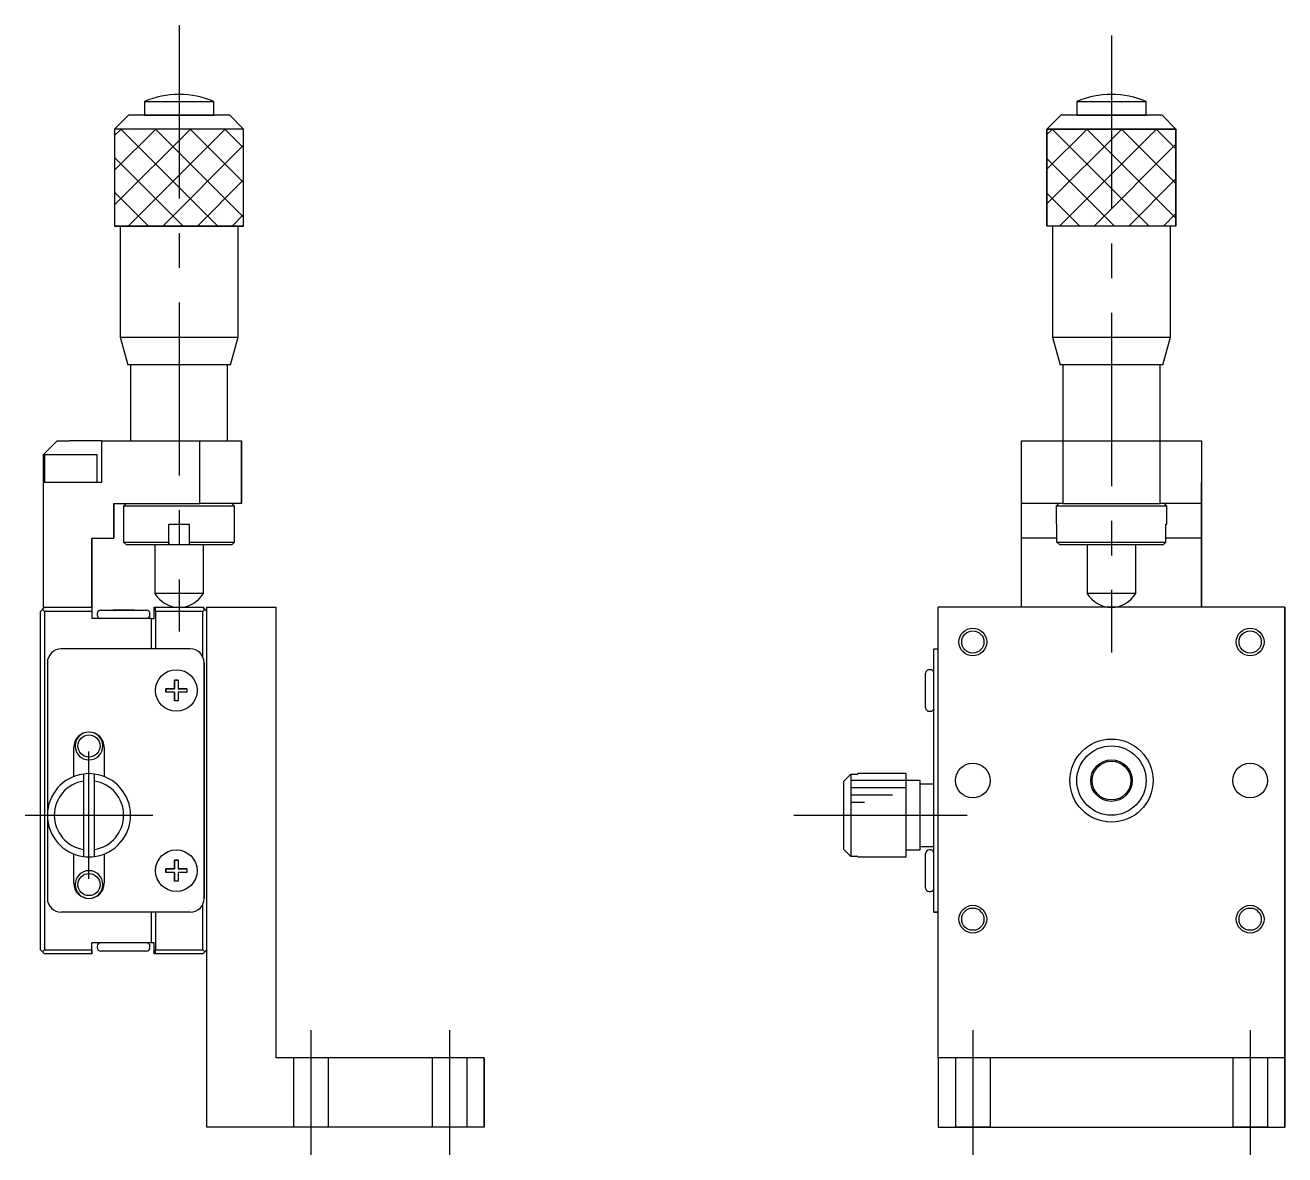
# Model space of a CAD drawing. Extents: x 140 to 383, y 1 to 188.
# Drawn here: x 292.4 to 383.2, y 67.8 to 149.3 of the extents above; entities that cross this region are included whole.
import ezdxf

# ---------------------------------------------------------------- set-up
doc = ezdxf.new("R2010")
doc.units = 0
doc.header["$LTSCALE"] = 10
doc.linetypes.add('CENTER', pattern=[2, 1.25, -0.25, 0.25, -0.25])
doc.linetypes.add('DASHED', pattern=[3.5, 2, -1.5])
doc.layers.get('0').update_dxf_attribs({"linetype": 'CONTINUOUS'})
doc.layers.add('CENTER', color=1, linetype='CENTER')

msp = doc.modelspace()

# ---------------------------------------------------------------- linework, layer by layer
at = {"color": 7, "linetype": 'CONTINUOUS'}
for p, q in [((300.971883, 143.755254), (305.971883, 143.755254)), ((300.971883, 143.755254), (300.971883, 142.755254)), ((305.971883, 142.755254), (305.971883, 143.755254)), ((368.209126, 143.755254), (370.709126, 143.755254)), ((368.209126, 143.755254), (368.209126, 142.755254)), ((370.709126, 143.755254), (373.209126, 143.755254)), ((373.209126, 142.755254), (373.209126, 143.755254)), ((299.821883, 142.755254), (298.821883, 141.755254)), ((300.971883, 142.755254), (299.821883, 142.755254)), ((307.121883, 142.755254), (299.821883, 142.755254)), ((305.971883, 142.755254), (300.971883, 142.755254)), ((300.971883, 142.755254), (305.971883, 142.755254)), ((307.121883, 142.755254), (305.971883, 142.755254)), ((308.121883, 141.755254), (307.121883, 142.755254)), ((367.059126, 142.755254), (366.059126, 141.755254)), ((368.209126, 142.755254), (367.059126, 142.755254)), ((370.709126, 142.755254), (367.059126, 142.755254)), ((373.209126, 142.755254), (368.209126, 142.755254)), ((368.209126, 142.755254), (370.709126, 142.755254)), ((374.359126, 142.755254), (370.709126, 142.755254)), ((370.709126, 142.755254), (373.209126, 142.755254)), ((374.359126, 142.755254), (373.209126, 142.755254)), ((375.359126, 141.755254), (374.359126, 142.755254)), ((308.121883, 141.755254), (298.821883, 141.755254)), ((298.821883, 141.755254), (298.821883, 134.755254)), ((308.121883, 134.755254), (308.121883, 141.755254)), ((370.709126, 141.755254), (366.059126, 141.755254)), ((366.059126, 141.755254), (366.059126, 134.755254)), ((375.359126, 141.755254), (370.709126, 141.755254)), ((375.359126, 134.755254), (375.359126, 141.755254)), ((303.471883, 134.755254), (298.821883, 134.755254)), ((299.221883, 134.755254), (299.221883, 126.755254)), ((308.121883, 134.755254), (303.471883, 134.755254)), ((307.721883, 126.755254), (307.721883, 134.755254)), ((375.359126, 134.755254), (366.059126, 134.755254)), ((366.459126, 134.755254), (366.459126, 126.755254)), ((374.959126, 126.755254), (374.959126, 134.755254)), ((299.221883, 126.755254), (307.721883, 126.755254)), ((299.221883, 126.755254), (299.771883, 124.755254)), ((307.171883, 124.755254), (307.721883, 126.755254)), ((366.459126, 126.755254), (374.959126, 126.755254)), ((366.459126, 126.755254), (367.009126, 124.755254)), ((374.409126, 124.755254), (374.959126, 126.755254)), ((307.171883, 124.755254), (299.771883, 124.755254)), ((299.971883, 124.755254), (299.971883, 119.255254)), ((306.971883, 119.255254), (306.971883, 124.755254)), ((370.709126, 124.755254), (367.009126, 124.755254)), ((367.209126, 124.755254), (367.209126, 119.255254)), ((374.409126, 124.755254), (370.709126, 124.755254)), ((374.209126, 119.255254), (374.209126, 124.755254)), ((294.671883, 119.255254), (293.671883, 118.255254)), ((294.671883, 119.255254), (295.571883, 119.255254)), ((297.871883, 119.255254), (295.571883, 119.255254)), ((297.871883, 119.255254), (297.871883, 116.255254)), ((297.871883, 119.255254), (304.971883, 119.255254)), ((297.871883, 119.255254), (297.871883, 116.255254)), ((304.971883, 114.755254), (304.971883, 119.255254)), ((304.971883, 119.255254), (307.971883, 119.255254)), ((307.971883, 119.255254), (307.971883, 114.755254)), ((307.971883, 114.755254), (307.971883, 119.255254)), ((364.209126, 114.755254), (364.209126, 119.255254)), ((364.209126, 119.255254), (367.209126, 119.255254)), ((367.209126, 119.255254), (367.209126, 114.755254)), ((367.209126, 119.255254), (374.209126, 119.255254)), ((374.209126, 114.755254), (374.209126, 119.255254)), ((374.209126, 119.255254), (377.209126, 119.255254)), ((377.209126, 119.255254), (377.209126, 114.755254)), ((377.209126, 119.255254), (377.209126, 116.255254)), ((293.671883, 118.255254), (293.671883, 116.255254)), ((295.654675, 118.255254), (293.771883, 118.255254)), ((293.771883, 118.255254), (293.771883, 116.255254)), ((297.571883, 118.255254), (295.654675, 118.255254)), ((297.571883, 116.255254), (297.571883, 118.255254)), ((293.671883, 116.255254), (293.671883, 107.255254)), ((297.871883, 116.255254), (293.671883, 116.255254)), ((377.209126, 107.255254), (377.209126, 116.255254)), ((298.771883, 112.255254), (298.771883, 114.755254)), ((298.771883, 114.755254), (304.971883, 114.755254)), ((298.771883, 114.755254), (298.771883, 112.255254)), ((299.671883, 114.755254), (299.471883, 114.555254)), ((307.471883, 114.555254), (299.471883, 114.555254)), ((299.471883, 114.555254), (299.471883, 111.955254)), ((307.971883, 114.755254), (304.971883, 114.755254)), ((307.471883, 114.555254), (307.271883, 114.755254)), ((307.471883, 111.955254), (307.471883, 114.555254)), ((366.909126, 114.755254), (364.209126, 114.755254)), ((367.209126, 114.755254), (364.209126, 114.755254)), ((364.209126, 112.255254), (364.209126, 114.755254)), ((366.909126, 114.755254), (366.709126, 114.555254)), ((374.709126, 114.555254), (366.709126, 114.555254)), ((366.709126, 114.555254), (366.709126, 113.255254)), ((367.209126, 114.755254), (374.209126, 114.755254)), ((377.209126, 114.755254), (374.209126, 114.755254)), ((377.209126, 114.755254), (374.509126, 114.755254)), ((374.709126, 114.555254), (374.509126, 114.755254)), ((374.709126, 113.255254), (374.709126, 114.555254)), ((377.209126, 114.755254), (377.209126, 112.255254)), ((302.721883, 113.255254), (304.221883, 113.255254)), ((302.721883, 111.955254), (302.721883, 113.255254)), ((302.721883, 111.755254), (302.721883, 113.255254)), ((304.221883, 111.955254), (304.221883, 113.255254)), ((366.709126, 113.255254), (366.780068, 113.255254)), ((366.780068, 111.955254), (366.780068, 113.255254)), ((374.638184, 113.255254), (374.709126, 113.255254)), ((374.638184, 111.955254), (374.638184, 113.255254)), ((297.171883, 112.255254), (298.771883, 112.255254)), ((297.171883, 107.255254), (297.171883, 112.255254)), ((297.171883, 112.255254), (297.171883, 107.255254)), ((299.471883, 111.955254), (302.721883, 111.955254)), ((299.471883, 111.955254), (299.671883, 111.755254)), ((302.721883, 111.755254), (299.671883, 111.755254)), ((301.721883, 111.755254), (301.721883, 108.255254)), ((303.421862, 111.755254), (302.721742, 111.755254)), ((302.721883, 111.955254), (302.721883, 111.755254)), ((303.471883, 111.755254), (303.421862, 111.755254)), ((304.221883, 111.755254), (303.471883, 111.755254)), ((304.221883, 111.955254), (307.471883, 111.955254)), ((304.221883, 111.755254), (304.221883, 111.955254)), ((307.271883, 111.755254), (304.221883, 111.755254)), ((305.221883, 108.255254), (305.221883, 111.755254)), ((307.271883, 111.755254), (307.471883, 111.955254)), ((366.780068, 112.255254), (364.209126, 112.255254)), ((366.780068, 112.255254), (364.209126, 112.255254)), ((364.209126, 107.255254), (364.209126, 112.255254)), ((366.780068, 111.955254), (374.638184, 111.955254)), ((366.983874, 111.755254), (366.780068, 111.955254)), ((374.434378, 111.755254), (366.983874, 111.755254)), ((368.959126, 111.755254), (368.959126, 108.255254)), ((372.459126, 108.255254), (372.459126, 111.755254)), ((374.638184, 111.955254), (374.434378, 111.755254)), ((377.209126, 112.255254), (374.638184, 112.255254)), ((377.209126, 112.255254), (374.638184, 112.255254)), ((377.209126, 112.255254), (377.209126, 107.255254)), ((305.221883, 108.255254), (301.721883, 108.255254)), ((370.709126, 108.255254), (368.959126, 108.255254)), ((372.459126, 108.255254), (370.709126, 108.255254)), ((293.621883, 107.105254), (293.771883, 107.255254)), ((293.671883, 107.255254), (293.771883, 107.255254)), ((293.771883, 107.255254), (297.171883, 107.255254)), ((297.171883, 107.255254), (297.171883, 106.455254)), ((297.171883, 107.255254), (297.171883, 106.955254)), ((301.671883, 106.455254), (301.671883, 107.255254)), ((301.671883, 107.255254), (301.771883, 107.255254)), ((301.771883, 106.955254), (301.771883, 107.255254)), ((301.771883, 107.255254), (305.171883, 107.255254)), ((305.171883, 107.255254), (305.321883, 107.105254)), ((305.321883, 107.105254), (305.171883, 107.255254)), ((305.471883, 69.755254), (305.471883, 107.255254)), ((305.471883, 107.255254), (310.471883, 107.255254)), ((310.471883, 74.755254), (310.471883, 107.255254)), ((310.471883, 105.755249), (310.471883, 107.255254)), ((383.209126, 107.255254), (358.209126, 107.255254)), ((358.209126, 74.755254), (358.209126, 107.255254)), ((383.209126, 74.755254), (383.209126, 107.255254)), ((383.209126, 107.255254), (383.209126, 74.755254)), ((293.471883, 106.955254), (293.621883, 107.105254)), ((293.471883, 82.555254), (293.471883, 106.955254)), ((293.771883, 106.955254), (293.621883, 107.105254)), ((293.771883, 106.955254), (293.771883, 82.555254)), ((297.171883, 106.955254), (293.771883, 106.955254)), ((297.171883, 106.955254), (297.171883, 106.455254)), ((300.271883, 106.455254), (297.171883, 106.455254)), ((297.571883, 106.805254), (297.571883, 106.705254)), ((297.821883, 107.055254), (301.121883, 107.055254)), ((297.821883, 107.055254), (299.346883, 107.055254)), ((298.721883, 107.055254), (299.346883, 107.055254)), ((299.346883, 107.055254), (298.721883, 107.055254)), ((299.346883, 107.055254), (299.471883, 107.055254)), ((299.346883, 107.055254), (299.596883, 107.055254)), ((299.596883, 107.055254), (299.346883, 107.055254)), ((299.471883, 107.055254), (299.596883, 107.055254)), ((299.596883, 107.055254), (301.121883, 107.055254)), ((300.221883, 107.055254), (299.596883, 107.055254)), ((299.596883, 107.055254), (300.221883, 107.055254)), ((301.471883, 106.455254), (300.271883, 106.455254)), ((301.371883, 106.705254), (301.371883, 106.805254)), ((301.471883, 104.255254), (301.471883, 106.455254)), ((301.471883, 104.255254), (301.471883, 106.455254)), ((301.471883, 106.455254), (301.671883, 106.455254)), ((305.171883, 106.955254), (301.771883, 106.955254)), ((301.771883, 106.955254), (301.771883, 104.255254)), ((305.321883, 107.105254), (305.171883, 106.955254)), ((305.171883, 103.691144), (305.171883, 106.955254)), ((305.271883, 107.155254), (305.471883, 106.955254)), ((305.471883, 106.955254), (305.271883, 107.155254)), ((305.321883, 107.105254), (305.471883, 106.955254)), ((305.471883, 106.955254), (305.321883, 107.105254)), ((304.271883, 104.255254), (294.971883, 104.255254)), ((310.471883, 97.755249), (310.471883, 103.755259)), ((357.909126, 104.255254), (358.209126, 104.255254)), ((357.909126, 103.255254), (357.909126, 104.255254)), ((293.971883, 103.255254), (293.971883, 92.255254)), ((305.271883, 86.255254), (305.271883, 103.255254)), ((305.271883, 103.255254), (305.271883, 86.255254)), ((357.659126, 102.755254), (357.559126, 102.755254)), ((357.909126, 86.255254), (357.909126, 103.255254)), ((303.146883, 102.005254), (303.396883, 102.005254)), ((303.146883, 101.380254), (303.146883, 102.005254)), ((303.146883, 102.005254), (303.146883, 101.380254)), ((303.396883, 102.005254), (303.146883, 102.005254)), ((303.396883, 102.005254), (303.396883, 101.380254)), ((357.309126, 100.005254), (357.309126, 102.505254)), ((357.309126, 101.380254), (357.309126, 102.005254)), ((302.521883, 101.380254), (303.146883, 101.380254)), ((302.521883, 101.130254), (302.521883, 101.380254)), ((303.146883, 101.380254), (302.521883, 101.380254)), ((302.521883, 101.380254), (302.521883, 101.130254)), ((303.146883, 101.130254), (302.521883, 101.130254)), ((303.146883, 100.505254), (303.146883, 101.130254)), ((303.146883, 101.130254), (303.146883, 100.505254)), ((303.396883, 101.380254), (304.021883, 101.380254)), ((304.021883, 101.380254), (303.396883, 101.380254)), ((303.396883, 101.130254), (303.396883, 100.505254)), ((304.021883, 101.130254), (303.396883, 101.130254)), ((304.021883, 101.380254), (304.021883, 101.130254)), ((357.309126, 101.130254), (357.309126, 101.380254)), ((357.309126, 100.505254), (357.309126, 101.130254)), ((303.396883, 100.505254), (303.146883, 100.505254)), ((357.559126, 99.755254), (357.659126, 99.755254)), ((295.871883, 95.046311), (295.871883, 97.155254)), ((295.871883, 95.046311), (295.871883, 97.155254)), ((298.071883, 97.155254), (298.071883, 95.046311)), ((310.471883, 93.505254), (310.471883, 96.005254)), ((310.471883, 93.505254), (310.471883, 96.005254)), ((296.571883, 95.228468), (296.571883, 94.723046)), ((296.571883, 95.228468), (296.571883, 89.28204)), ((296.571883, 94.723046), (296.571883, 89.787461)), ((297.371883, 94.723046), (297.371883, 95.228468)), ((297.371883, 89.787461), (297.371883, 94.723046)), ((351.409126, 94.723046), (351.909126, 95.228468)), ((351.409126, 89.787461), (351.409126, 94.723046)), ((351.909126, 95.228468), (351.909126, 89.28204)), ((351.909126, 95.228468), (352.409126, 95.228468)), ((352.409126, 95.228468), (352.409126, 95.255254)), ((355.909126, 95.255254), (352.409126, 95.255254)), ((355.909126, 94.755254), (355.909126, 95.255254)), ((355.909126, 89.255254), (355.909126, 95.255254)), ((355.909126, 89.755254), (355.909126, 94.755254)), ((355.909126, 89.755254), (355.909126, 94.755254)), ((356.909126, 94.755254), (355.909126, 94.755254)), ((356.909126, 94.505254), (356.909126, 94.755254)), ((356.909126, 89.755254), (356.909126, 94.755254)), ((357.909126, 94.505254), (356.909126, 94.505254)), ((293.971883, 92.255254), (293.971883, 86.255254)), ((310.471883, 85.755249), (310.471883, 91.755259)), ((356.909126, 89.755254), (356.909126, 90.005254)), ((356.909126, 90.005254), (357.909126, 90.005254)), ((295.871883, 87.355254), (295.871883, 89.464197)), ((295.871883, 87.355254), (295.871883, 89.464197)), ((296.571883, 89.787461), (296.571883, 89.28204)), ((297.371883, 89.28204), (297.371883, 89.787461)), ((298.071883, 89.464197), (298.071883, 87.355254)), ((351.909126, 89.28204), (351.409126, 89.787461)), ((352.409126, 89.28204), (351.909126, 89.28204)), ((352.409126, 89.255254), (352.409126, 89.28204)), ((352.409126, 89.255254), (355.909126, 89.255254)), ((355.909126, 89.255254), (355.909126, 89.755254)), ((355.909126, 89.755254), (356.909126, 89.755254)), ((357.309126, 87.005254), (357.309126, 89.505254)), ((357.659126, 89.755254), (357.559126, 89.755254)), ((302.521883, 88.380254), (303.146883, 88.380254)), ((302.521883, 88.130254), (302.521883, 88.380254)), ((303.146883, 88.380254), (302.521883, 88.380254)), ((302.521883, 88.380254), (302.521883, 88.130254)), ((303.146883, 88.130254), (302.521883, 88.130254)), ((303.146883, 89.005254), (303.396883, 89.005254)), ((303.146883, 88.380254), (303.146883, 89.005254)), ((303.146883, 89.005254), (303.146883, 88.380254)), ((303.396883, 89.005254), (303.146883, 89.005254)), ((303.146883, 87.505254), (303.146883, 88.130254)), ((303.146883, 88.130254), (303.146883, 87.505254)), ((303.396883, 89.005254), (303.396883, 88.380254)), ((303.396883, 88.380254), (304.021883, 88.380254)), ((304.021883, 88.380254), (303.396883, 88.380254)), ((303.396883, 88.130254), (303.396883, 87.505254)), ((304.021883, 88.130254), (303.396883, 88.130254)), ((304.021883, 88.380254), (304.021883, 88.130254)), ((357.309126, 88.380254), (357.309126, 89.005254)), ((357.309126, 88.130254), (357.309126, 88.380254)), ((357.309126, 87.505254), (357.309126, 88.130254)), ((303.396883, 87.505254), (303.146883, 87.505254)), ((357.559126, 86.755254), (357.659126, 86.755254)), ((305.171883, 82.555254), (305.171883, 85.819364)), ((357.909126, 85.255254), (357.909126, 86.255254)), ((304.271883, 85.255254), (294.971883, 85.255254)), ((301.471883, 83.055254), (301.471883, 85.255254)), ((301.471883, 83.055254), (301.471883, 85.255254)), ((301.771883, 85.255254), (301.771883, 82.555254)), ((358.209126, 85.255254), (357.909126, 85.255254)), ((357.909126, 85.255254), (358.209126, 85.255254)), ((310.471883, 74.755254), (310.471883, 83.755259)), ((301.471883, 83.055254), (297.171883, 83.055254)), ((297.171883, 82.555254), (297.171883, 83.055254)), ((297.171883, 82.255254), (297.171883, 83.055254)), ((297.571883, 82.805254), (297.571883, 82.705254)), ((301.371883, 82.705254), (301.371883, 82.805254)), ((301.671883, 83.055254), (301.471883, 83.055254)), ((301.671883, 82.255254), (301.671883, 83.055254)), ((293.621883, 82.405254), (293.471883, 82.555254)), ((293.621883, 82.405254), (293.771883, 82.555254)), ((293.771883, 82.255254), (293.621883, 82.405254)), ((293.771883, 82.555254), (297.171883, 82.555254)), ((297.171883, 82.255254), (293.771883, 82.255254)), ((297.171883, 82.555254), (297.171883, 82.255254)), ((299.471883, 82.455254), (297.821883, 82.455254)), ((299.346883, 82.455254), (298.721883, 82.455254)), ((299.596883, 82.455254), (299.346883, 82.455254)), ((301.121883, 82.455254), (299.471883, 82.455254)), ((300.221883, 82.455254), (299.596883, 82.455254)), ((301.771883, 82.255254), (301.671883, 82.255254)), ((301.771883, 82.255254), (301.771883, 82.555254)), ((301.771883, 82.555254), (305.171883, 82.555254)), ((305.171883, 82.255254), (301.771883, 82.255254)), ((305.171883, 82.555254), (305.321883, 82.405254)), ((305.321883, 82.405254), (305.171883, 82.255254)), ((305.171883, 82.255254), (305.321883, 82.405254)), ((305.271883, 82.355254), (305.471883, 82.555254)), ((305.471883, 82.555254), (305.271883, 82.355254)), ((305.471883, 82.555254), (305.321883, 82.405254)), ((305.321883, 82.405254), (305.471883, 82.555254)), ((325.471883, 74.755254), (310.471883, 74.755254)), ((325.471883, 74.755254), (325.471883, 69.755254)), ((325.471883, 69.755254), (325.471883, 74.755254)), ((358.209126, 74.755254), (358.209126, 69.755254)), ((383.209126, 74.755254), (358.209126, 74.755254)), ((383.209126, 69.755254), (383.209126, 74.755254)), ((383.209126, 74.755254), (383.209126, 69.755254)), ((325.471883, 69.755254), (305.471883, 69.755254)), ((358.209126, 69.755254), (383.209126, 69.755254)), ((358.209126, 69.755254), (383.209126, 69.755254)), ((361.959126, 69.755254), (359.459126, 69.755254)), ((361.959126, 69.755254), (359.459126, 69.755254)), ((361.959126, 69.755254), (359.459126, 69.755254)), ((361.959126, 69.755254), (359.459126, 69.755254)), ((381.959126, 69.755254), (379.459126, 69.755254)), ((381.959126, 69.755254), (379.459126, 69.755254)), ((381.959126, 69.755254), (379.459126, 69.755254)), ((381.959126, 69.755254), (379.459126, 69.755254))]:
    msp.add_line(p, q, dxfattribs=at)
at = {"color": 3, "linetype": 'CONTINUOUS'}
for p, q in [((298.821883, 141.288512), (299.288625, 141.755254)), ((298.821883, 138.788512), (301.788625, 141.755254)), ((298.821883, 136.288512), (304.288625, 141.755254)), ((299.26761, 141.755254), (306.26761, 134.755254)), ((299.788625, 134.755254), (306.788625, 141.755254)), ((301.76761, 141.755254), (308.121883, 135.400981)), ((304.26761, 141.755254), (308.121883, 137.900981)), ((306.76761, 141.755254), (308.121883, 140.400981)), ((366.059126, 141.362998), (366.451382, 141.755254)), ((366.059126, 138.862998), (368.951382, 141.755254)), ((366.059126, 136.362998), (371.451382, 141.755254)), ((366.430367, 141.755254), (373.430367, 134.755254)), ((366.951382, 134.755254), (373.951382, 141.755254)), ((368.930367, 141.755254), (375.359126, 135.326494)), ((371.430367, 141.755254), (375.359126, 137.826494)), ((373.930367, 141.755254), (375.359126, 140.326494)), ((302.288625, 134.755254), (308.121883, 140.588512)), ((369.451382, 134.755254), (375.359126, 140.662998)), ((298.821883, 139.700981), (303.76761, 134.755254)), ((366.059126, 139.626494), (370.930367, 134.755254)), ((304.788625, 134.755254), (308.121883, 138.088512)), ((371.951382, 134.755254), (375.359126, 138.162998)), ((298.821883, 137.200981), (301.26761, 134.755254)), ((366.059126, 137.126494), (368.430367, 134.755254)), ((307.288625, 134.755254), (308.121883, 135.588512)), ((374.451382, 134.755254), (375.359126, 135.662998)), ((355.909126, 94.755254), (351.909126, 94.755254)), ((355.909126, 94.225254), (351.909126, 94.225254)), ((354.909126, 93.695254), (351.909126, 93.695254)), ((352.909126, 93.165254), (351.909126, 93.165254))]:
    msp.add_line(p, q, dxfattribs=at)
at = {"color": 3, "linetype": 'DASHED'}
for p, q in [((308.121883, 141.755254), (298.821883, 141.755254)), ((298.821883, 141.755254), (298.821883, 134.755254)), ((308.121883, 134.755254), (308.121883, 141.755254)), ((366.059126, 134.755254), (366.059126, 141.755254)), ((366.059126, 141.755254), (375.359126, 141.755254)), ((375.359126, 141.755254), (375.359126, 134.755254)), ((298.821883, 134.755254), (308.121883, 134.755254)), ((375.359126, 134.755254), (366.059126, 134.755254)), ((311.721883, 74.755254), (311.721883, 69.755254)), ((314.221883, 74.755254), (314.221883, 69.755254)), ((321.721883, 74.755254), (321.721883, 69.755254)), ((324.221883, 74.755254), (324.221883, 69.755254)), ((359.459126, 74.755254), (359.459126, 69.755254)), ((361.959126, 74.755254), (361.959126, 69.755254)), ((379.459126, 74.755254), (379.459126, 69.755254)), ((381.959126, 74.755254), (381.959126, 69.755254))]:
    msp.add_line(p, q, dxfattribs=at)
at = {"color": 3, "linetype": 'CONTINUOUS'}
for centre, radius in [((360.709126, 104.755254), 1), ((380.709126, 104.755254), 1), ((370.709126, 94.755254), 3), ((360.709126, 84.755254), 1), ((380.709126, 84.755254), 1)]:
    msp.add_circle(centre, radius, dxfattribs=at)
at = {"color": 7, "linetype": 'CONTINUOUS'}
for centre, radius in [((360.709126, 104.755254), 0.8), ((380.709126, 104.755254), 0.8), ((303.271883, 101.255254), 1.5), ((296.971883, 97.255254), 0.8), ((370.709126, 94.755254), 2.5), ((360.709126, 94.755254), 1.25), ((370.709126, 94.755254), 1.5), ((370.709126, 94.755254), 1.4), ((380.709126, 94.755254), 1.25), ((303.271883, 88.255254), 1.5), ((296.971883, 87.255254), 0.8), ((360.709126, 84.755254), 0.8), ((380.709126, 84.755254), 0.8)]:
    msp.add_circle(centre, radius, dxfattribs=at)
for centre, radius, start, end in [((303.471883, 137.755254), 6.5, 90, 112.619865), ((303.471883, 137.755254), 6.5, 67.380135, 90), ((370.709126, 137.755254), 6.5, 90, 112.619865), ((370.709126, 137.755254), 6.5, 67.380135, 90), ((303.471883, 109.286504), 2.03125, 210.510237, 270), ((303.471883, 109.286504), 2.03125, 270, 329.489763), ((370.709126, 109.286504), 2.03125, 210.510237, 270), ((370.709126, 109.286504), 2.03125, 270, 329.489763), ((297.821883, 106.805254), 0.25, 90, 180), ((297.821883, 106.705254), 0.25, 180, 270), ((301.121883, 106.805254), 0.25, 0, 90), ((301.121883, 106.705254), 0.25, 270, 0), ((294.971883, 103.255254), 1, 90, 180), ((304.271883, 103.255254), 1, 0, 90), ((357.559126, 102.505254), 0.25, 90, 180), ((357.659126, 102.505254), 0.25, 0, 90), ((357.559126, 100.005254), 0.25, 180, 270), ((357.659126, 100.005254), 0.25, 270, 0), ((296.971883, 97.155254), 1.1, 0, 180), ((296.971883, 92.255254), 3, 97.662256, 262.337744), ((296.971883, 92.255254), 2.5, 99.206896, 260.793104), ((296.971883, 92.255254), 3, 82.337744, 97.662256), ((296.971883, 92.255254), 3, 277.662256, 82.337744), ((296.971883, 92.255254), 2.5, 279.206896, 80.793104), ((296.971883, 92.255254), 3, 262.337744, 277.662256), ((357.559126, 89.505254), 0.25, 90, 180), ((357.659126, 89.505254), 0.25, 0, 90), ((296.971883, 87.355254), 1.1, 180, 0), ((357.559126, 87.005254), 0.25, 180, 270), ((357.659126, 87.005254), 0.25, 270, 0), ((294.971883, 86.255254), 1, 180, 270), ((304.271883, 86.255254), 1, 270, 0), ((297.821883, 82.805254), 0.25, 90, 180), ((297.821883, 82.705254), 0.25, 180, 270), ((301.121883, 82.805254), 0.25, 0, 90), ((301.121883, 82.705254), 0.25, 270, 0)]:
    msp.add_arc(centre, radius, start, end, dxfattribs=at)
at = {"color": 3, "linetype": 'CONTINUOUS'}
for centre, start, end in [((296.971883, 97.255254), 90, 0), ((296.971883, 97.255254), 0, 90), ((296.971883, 87.255254), 0, 270), ((296.971883, 87.255254), 270, 0)]:
    msp.add_arc(centre, 1, start, end, dxfattribs=at)
at = {"layer": 'CENTER', "color": 1, "linetype": 'CENTER'}
for p, q in [((303.471883, 149.255254), (303.471883, 105.505254)), ((370.709126, 148.505254), (370.709126, 104.005254)), ((296.971883, 87.655254), (296.971883, 96.855254)), ((292.371883, 92.255254), (301.571883, 92.255254)), ((347.809126, 92.255254), (361.059126, 92.255254)), ((312.971883, 76.755254), (312.971883, 67.755254)), ((322.971883, 76.755254), (322.971883, 67.755254)), ((360.709126, 76.755254), (360.709126, 67.755254)), ((380.709126, 76.755254), (380.709126, 67.755254))]:
    msp.add_line(p, q, dxfattribs=at)

doc.saveas('drawing.dxf')
